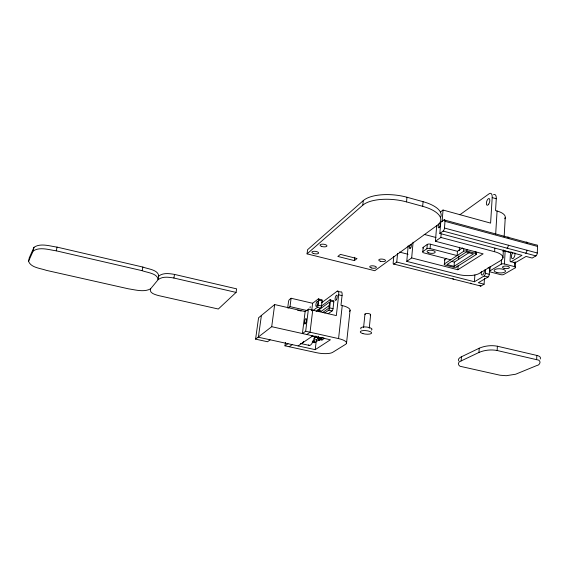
<?xml version="1.0" encoding="UTF-8"?>
<svg xmlns="http://www.w3.org/2000/svg" width="569" height="569" viewBox="0 0 569 569"><rect width="100%" height="100%" fill="white"/><g stroke="black" fill="none" stroke-linecap="round" stroke-linejoin="round"><path stroke-width="0.85" d="M536.652 359.672L497.135 350.504C491.075 349.359 484.617 350.049 478.942 352.46L461.16 360.91C456.743 361.912 457.995 366.877 462.184 366.749L500.023 375.213L506.211 375.711L515.663 374.224L536.446 365.682C540.714 365.127 541.631 359.772 536.652 359.672L536.844 355.433L497.384 346.222C491.332 345.07 484.873 345.781 479.219 348.221L461.452 356.777C459.965 357.432 457.448 359.11 458.827 360.945M511.14 261.733L515.173 262.793L526.062 256.427L532.171 258.056L535.906 255.901A2.368 1.124 -74.4 0 0 537.264 252.992L537.563 246.441A2.368 1.117 -74.2 0 0 536.411 245.004L444.055 219.918L440.733 222.337L439.844 233.432L521.972 255.339L511.14 261.733A2.326 1.06 -74.8 0 1 510.073 260.282L510.429 253.852A2.319 1.053 -74.6 0 1 511.062 251.747M490.137 266.719L489.873 270.908A2.283 0.832 3.5 0 0 490.741 272.082L500.613 274.635A2.276 0.825 3.3 0 0 503.707 274.486L515.272 267.814A2.319 0.854 3 0 0 514.454 266.605L514.682 262.359M515.272 267.814L515.592 261.868M489.873 270.908L501.246 264.137L501.495 259.884M497.135 350.504L497.384 346.222M502.939 257.821L503.394 249.933M504.148 236.775L505.265 217.479M514.454 266.605L504.419 263.98L505.151 251.192A2.312 0.875 3.1 0 0 502.74 251.1M493.515 194.698A6.963 2.966 -73.6 0 1 496.275 198.745L495.549 210.58L497.078 211.007A16.238 6.629 3.2 0 1 504.795 218.759M408.193 245.744L406.771 261.37L458.038 274.422A15.889 5.782 4 0 0 479.347 273.39L500.763 260.51A16.465 6.181 3.5 0 0 494.61 251.711L494.824 248.176M495.684 234.015L497.078 211.007M459.873 214.762L489.169 193.744A6.977 2.945 -73.6 0 1 492.199 197.592L490.599 223.112L443.031 210.039L440.335 212.059M484.482 278.248L484.098 284.201L478.309 282.736L488.038 277.018A2.233 0.982 -75.4 0 0 489.269 274.286L489.653 268.063A2.226 0.982 -75.3 0 0 489.589 267.181M478.942 352.46L479.219 348.221M393.776 256.463L393.186 262.679A2.248 0.811 -75.8 0 0 393.926 264.094L396.764 262.067L474.432 281.755L484.112 276.015A2.24 0.974 -75.4 0 0 485.343 273.276L485.592 269.386M456.58 266.968L476.025 254.628A2.802 1.06 3.8 0 0 476.36 254.002L476.139 253.71A2.191 0.825 3.8 0 0 475.215 253.283L475.335 251.555M476.025 254.628L476.196 252.031M474.432 281.755L474.887 274.927M461.16 360.91L461.452 356.777M456.573 266.968A2.71 0.996 4.2 0 1 455.392 267.33L454.688 267.359A2.12 0.775 4.2 0 1 453.393 267.202L445.335 265.133A2.127 0.782 4.4 0 1 444.417 264.727L444.197 264.45A2.717 1.003 4.4 0 1 444.474 263.86L463.607 251.363L463.792 248.76M475.215 253.283L466.921 251.1L467.042 249.364M406.771 261.37L411.679 257.928L457.825 269.742L458.145 265.417M458.586 259.364L458.834 255.908M459.219 250.716L459.468 247.259M454.062 266.328L473.444 253.952L466.203 252.046L446.999 264.507L454.062 266.328L454.375 262.117L469.276 252.508M462.554 247.92L457.448 251.299L457.127 255.588L430.093 248.539A2.347 0.889 4.7 0 0 426.949 248.717L422.81 251.612A2.333 0.882 4.8 0 0 423.869 252.871L450.676 259.805M444.467 263.86L444.802 259.642L446.26 258.682M436.708 225.473L435.42 241.256L440.847 237.444L441.131 233.909M442.12 221.533L443.031 210.039M439.844 233.432L443.173 231.071A2.447 0.96 -74.7 0 0 444.467 228.034L445.001 221.334A2.44 0.96 -74.6 0 0 444.055 219.918M430.093 248.539L430.449 244.215A2.347 0.896 4.7 0 0 427.312 244.4L423.18 247.323L422.81 251.612M426.949 248.717L427.312 244.4M422.667 206.327L423.073 201.682L406.97 197.244A32.568 13.4 5.5 0 0 363.285 200.601L307.587 249.706L307.068 253.866L374.786 270.716L437.291 225.246A32.469 13.151 5.1 0 0 422.667 206.327L406.536 201.895A32.618 13.293 5.5 0 0 362.787 205.189L307.068 253.866M411.679 257.928L413.087 242.181M406.536 201.895L406.97 197.244M396.764 262.067L397.582 253.369M369.253 328.235L370.625 314.707M363.563 327.644L364.964 314.116M362.787 205.189L363.285 200.601M354.395 260.602L357.026 258.561L340.397 254.379L337.844 256.455L354.395 260.602L354.757 257.28M346.542 343.036L350.099 310.276M285.418 342.431L284.984 345.824L316.577 352.709A12.546 3.62 6.5 0 0 332.645 352.36L345.568 344.345A12.888 3.819 6.4 0 0 338.562 338.605L342.246 305.567L340.98 305.269L342.061 295.624A5.477 1.771 -76.6 0 0 340.568 292.004L337.204 291.2L321.577 302.793M337.204 291.2A5.484 1.757 -76.6 0 1 338.683 294.82L336.329 315.596L308.398 309.138L305.14 311.577L302.416 333.541L305.681 331.236L338.562 338.605M328.135 313.725L332.083 310.93A2.169 0.69 -76.8 0 0 332.595 310.219L332.801 309.707A1.7 0.541 -76.8 0 0 333.029 308.683L333.811 301.833A1.693 0.541 -76.7 0 0 333.797 300.987L333.69 300.702A2.162 0.69 -76.7 0 0 333.256 300.674L329.899 299.877L321.848 305.795M328.711 310.148A2.169 0.69 -76.8 0 0 329.223 309.429L329.423 308.924A1.7 0.541 -76.8 0 0 329.657 307.893L330.454 301.037A1.693 0.533 -76.7 0 0 330.44 300.19M316.165 311.428L320.653 308.142A1.792 0.555 -76.8 0 0 321.499 305.98L322.104 300.923A1.792 0.555 -76.7 0 0 321.649 299.728L318.334 298.945L312.609 303.27L311.691 310.774M324.679 338.221L322.04 339.97L318.683 339.224A1.814 0.569 -77.3 0 1 318.235 337.936L318.441 336.229M313.505 310.19L317.324 307.374A1.799 0.555 -76.8 0 0 318.171 305.204L318.775 300.148A1.792 0.548 -76.7 0 0 318.334 298.945M321.67 337.673A1.828 0.576 -77.3 0 1 321.208 338.335L314.7 342.666A1.799 0.562 -77.4 0 1 314.266 341.386L314.465 339.686M258.141 337.175L315.219 349.658L316.428 339.487M312.73 310.133L310.048 332.218L306.755 334.508M305.681 331.236L308.398 309.138M291.1 298.256L289.301 299.699A1.778 0.505 -76.8 0 0 288.49 301.847L287.836 306.847A1.778 0.505 -76.8 0 0 288.22 308.042L290.019 306.627L291.1 298.256L312.609 303.27M270.147 339.8L267.53 341.749L255.588 339.145L271.705 326.691L274.678 304.564L305.14 311.577M258.426 336.955L261.406 315.454M255.588 339.145L258.568 317.779L274.678 304.564M236.085 292.409L236.612 288.846L174.512 274.414C169.391 273.504 163.047 272.558 158.723 276.114L158.09 279.706L150.565 288.867C148.801 293.17 155.735 294.792 158.751 295.631L218.318 309.024L236.085 292.409L173.894 278.028C168.765 277.131 162.435 276.171 158.09 279.706C157.656 273.298 147.151 272.665 142.186 270.695L56.267 250.829C48.948 249.855 39.716 246.548 33.151 251.014L28.557 261.256C30.818 267.736 40.584 268.262 46.374 270.367L128.416 288.817C135.536 289.863 143.872 292.438 150.565 288.867M173.894 278.028L174.512 274.414M142.186 270.695L142.847 267.053L57.064 247.117C49.752 246.135 40.506 242.821 33.969 247.323L29.36 257.65L29.56 259.123M56.267 250.829L57.064 247.117M33.151 251.014L33.969 247.323M28.557 261.256L29.36 257.65M540.237 359.018C541.446 356.919 538.452 355.717 536.844 355.433M158.723 276.114C158.324 269.685 147.819 269.023 142.847 267.053M329.572 305.29L321.314 311.271L318.021 310.51L329.657 302.011L328.96 308.007L322.801 312.431M324.792 312.95L328.711 310.148L332.083 310.93M284.984 345.824L287.992 343.704M289.173 346.741L292.217 344.629M298.099 345.916L312.815 335.859M313.981 338.655L316.136 337.204A1.828 0.569 -77.3 0 0 316.592 336.535M318.683 339.224L321.307 337.467M315.219 349.658L330.411 339.778L271.705 326.691M457.825 269.742L483.124 253.838L435.42 241.256M393.926 264.094L480.897 286.058L484.098 284.201M300.866 343.555L309.28 345.404M312.594 341.016L314.266 341.386M312.196 342.111L314.7 342.666M322.154 337.659L323.839 338.036M311.528 336.229L314.7 336.933A11.302 3.471 -77.3 0 1 308.54 344.892M316.136 337.204L321.208 338.335M318.235 337.936L319.913 338.306M290.019 306.627L307.281 310.61M297.672 310.219L301.115 311.015M317.324 307.374L320.653 308.142M318.171 305.204L321.499 305.98M329.657 307.893L333.029 308.683M330.454 301.037L333.811 301.833M318.775 300.148L322.104 300.923M338.683 294.82L342.061 295.624M485.343 273.276L489.269 274.286M399.466 252.074L408.065 254.286M484.112 276.015L488.038 277.018M488.088 267.658L489.653 268.063M451.245 261.306L454.375 262.117M430.449 244.215L457.448 251.299M505.151 251.192L510.976 252.743M440.847 237.444L494.61 251.711M424.175 234.378L436.025 237.522M443.173 231.071L535.906 255.901M444.467 228.034L537.264 252.992M445.001 221.334L537.563 246.441M492.199 197.592L496.275 198.745M444.745 260.517L444.524 260.239A2.71 1.01 4.3 0 1 444.802 259.642M330.44 300.19L330.326 299.913A2.169 0.683 -76.7 0 0 329.899 299.877M501.246 264.137A2.326 0.861 3.2 0 1 504.419 263.98M423.073 201.682A32.412 13.251 5.1 0 1 440.57 217.479M466.921 251.1A2.198 0.832 3.9 0 0 465.584 250.936L464.852 250.979A2.809 1.067 3.9 0 0 463.607 251.363M423.265 248.176A2.326 0.889 4.8 0 1 423.18 247.323M508.373 245.218A2.397 1.074 -74.5 0 1 507.036 248.169M507.655 237.188A2.39 1.067 -74.3 0 1 508.743 238.617M515.173 262.793A2.326 1.067 -74.8 0 1 514.141 262.081M514.874 252.864A3.492 1.593 -74.7 0 1 513.771 257.821A3.492 1.593 -74.7 0 1 511.474 257.394A3.492 1.593 -74.7 0 1 512.889 252.494M527.008 250.232A2.376 1.102 -74.4 0 1 525.664 253.162M526.204 242.23A2.376 1.102 -74.3 0 1 527.335 243.667M453.77 279.208A2.205 0.91 -75.7 0 1 452.917 278.497M480.897 286.058A2.184 0.953 -75.7 0 1 480.03 285.503M484.439 269.998A3.343 1.451 -75.4 0 1 482.54 274.948A3.343 1.451 -75.4 0 1 481.374 271.562M471.267 283.625A2.191 0.939 -75.7 0 1 470.414 283.07M361.038 328.946A5.718 1.771 5.9 0 1 366.678 327.033A5.718 1.771 5.9 0 1 371.301 330.105M365.284 314.6A2.845 0.918 5.9 0 1 366.095 313.519A2.845 0.918 5.9 0 1 369.75 313.924A2.845 0.918 5.9 0 1 370.135 315.141M318.384 336.571A4.509 1.408 -77.3 0 1 315.674 339.366M315.916 335.916A5.47 1.693 -77.2 0 1 314.088 336.492M303.661 341.329A11.337 3.4 -77.3 0 1 300.603 343.456M320.397 339.529A4.509 1.415 -77.3 0 1 318.59 340.013M342.246 305.567A12.746 4.125 6.4 0 1 349.515 311.385M310.19 306.627A2.653 0.797 -76.9 0 1 310.02 308M317.538 309.785A1.65 0.512 -76.9 0 0 317.367 310.61L320.646 311.371A1.65 0.512 -76.9 0 1 320.731 310.894M322.04 339.97A1.814 0.576 -77.3 0 1 321.563 339.423M504.07 268.319A3.471 1.273 3.2 0 0 509.411 267.572A3.471 1.273 3.2 0 0 504.376 266.128A3.471 1.273 3.2 0 0 504.07 268.319M496.737 272.444A5.726 2.084 3.3 0 0 505.542 271.228A5.726 2.084 3.3 0 0 497.214 268.853A5.726 2.084 3.3 0 0 496.737 272.444M321.513 246.363A3.464 1.294 6.9 0 0 326.94 245.993A3.464 1.294 6.9 0 0 322.097 244.172A3.464 1.294 6.9 0 0 321.513 246.363M380.312 261.228A3.393 1.245 5.7 0 0 385.519 260.687A3.393 1.245 5.7 0 0 380.604 259.087A3.393 1.245 5.7 0 0 380.312 261.228M313.327 253.425A3.4 1.252 7 0 0 318.64 253.077A3.4 1.252 7 0 0 313.86 251.306A3.4 1.252 7 0 0 313.327 253.425M371.265 267.907A3.336 1.202 5.8 0 0 376.365 267.387A3.336 1.202 5.8 0 0 371.507 265.83A3.336 1.202 5.8 0 0 371.265 267.907M428.784 252.899A4.09 1.543 4.7 0 0 435.2 252.216A4.09 1.543 4.7 0 0 429.424 250.268A4.09 1.543 4.7 0 0 428.784 252.899M362.915 333.605A5.726 1.757 5.9 0 0 371.642 332.993A5.726 1.757 5.9 0 0 363.292 330.582A5.726 1.757 5.9 0 0 362.915 333.605M410.754 247.835A2.155 0.797 -75.4 0 0 410.989 244.45A2.155 0.797 -75.4 0 0 409.467 247.295A2.155 0.797 -75.4 0 0 410.754 247.835M439.645 226.988A2.269 0.882 -74.7 0 0 439.844 223.461A2.269 0.882 -74.7 0 0 438.194 226.49A2.269 0.882 -74.7 0 0 439.645 226.988M488.7 204.157A3.485 1.472 -73.7 0 0 489.205 198.602A3.485 1.472 -73.7 0 0 486.41 202.934A3.485 1.472 -73.7 0 0 488.7 204.157M305.766 322.957A2.802 0.839 -77.1 0 0 306.072 318.612A2.802 0.839 -77.1 0 0 304.394 322.431A2.802 0.839 -77.1 0 0 305.766 322.957M336.556 299.322A2.738 0.882 -76.6 0 0 336.791 295.119A2.738 0.882 -76.6 0 0 335.091 298.903A2.738 0.882 -76.6 0 0 336.556 299.322M317.232 305.404A2.689 0.825 -76.8 0 0 317.502 301.264A2.689 0.825 -76.8 0 0 315.866 304.963A2.689 0.825 -76.8 0 0 317.232 305.404"/></g></svg>
